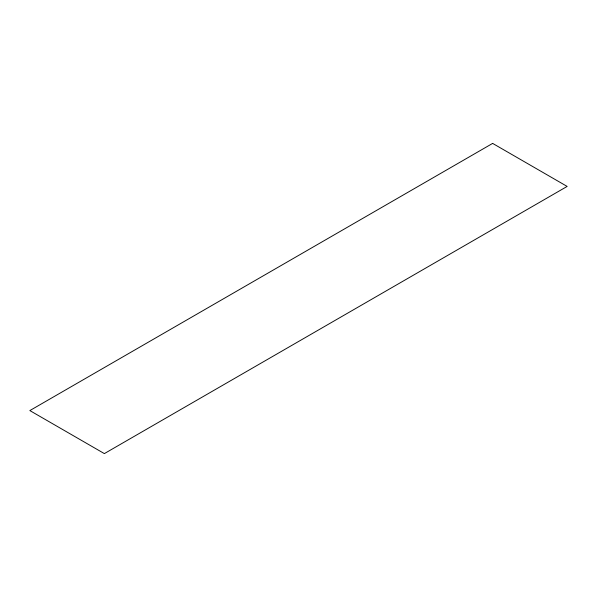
<?xml version="1.0" encoding="UTF-8"?>
<svg xmlns="http://www.w3.org/2000/svg" width="597" height="597" viewBox="0 0 597 597"><rect width="100%" height="100%" fill="white"/><g stroke="black" fill="none" stroke-linecap="round" stroke-linejoin="round"><path stroke-width="0.9" d="M492.637 143.399L29.85 410.579L104.363 453.601L567.15 186.421L492.637 143.399"/></g></svg>
